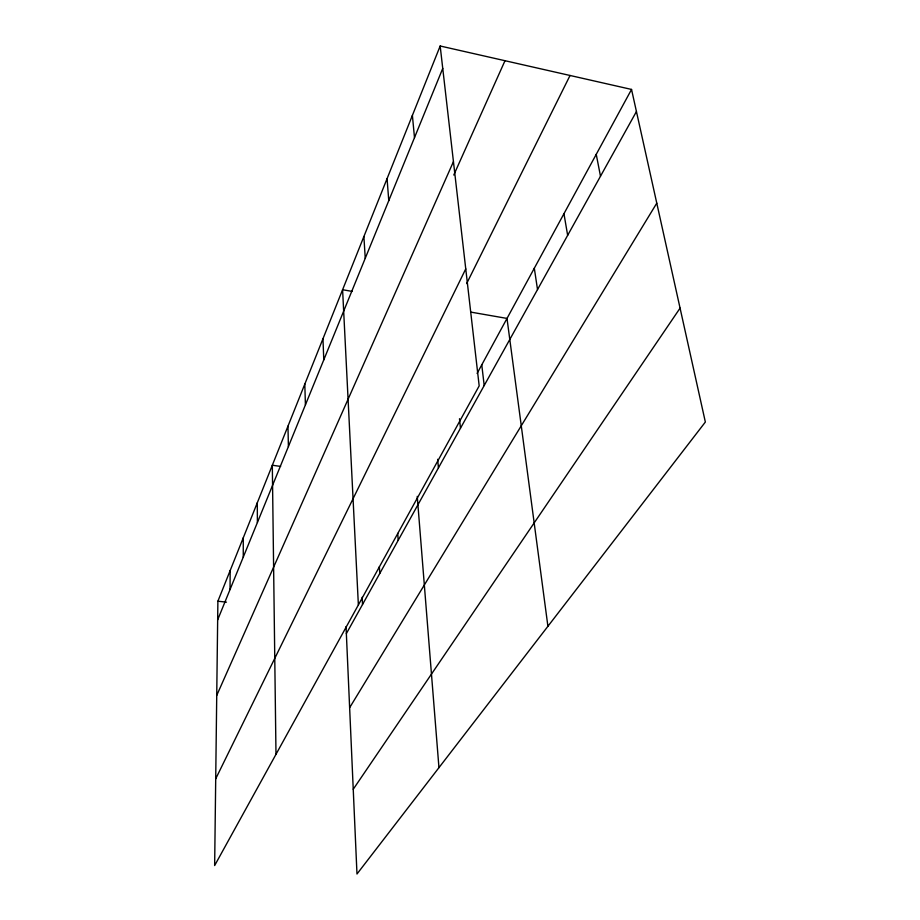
<?xml version="1.0" encoding="UTF-8"?>
<svg xmlns="http://www.w3.org/2000/svg" width="920" height="920" viewBox="0 0 920 920"><rect width="100%" height="100%" fill="white"/><g stroke="black" fill="none" stroke-linecap="round" stroke-linejoin="round"><path stroke-width="1.38" d="M243.259 557.14L243.271 537.809M230.034 589.524L230.172 570.538M440.174 46L217.89 601.208L214.647 865.547L479.182 385.882L440.174 46L631.534 89.435L705.352 422.038L356.983 874L346.046 626.554M217.66 619.85L442.75 68.413M216.729 695.439L453.445 161.644M453.778 175.018L504.999 60.708M215.717 778.791L465.761 268.893M466.647 283.578L570.043 75.474M477.089 373.44L631.534 89.435M346.357 633.592L636.444 111.527M349.634 707.698L656.776 203.17M353.234 789.256L680.075 308.131M217.89 601.208L226.458 602.151M280.623 466.405L272.32 465.255L275.988 754.331M352.303 291.421L342.596 289.731L358.374 604.934M470.695 312.087L507 318.423L547.906 626.29M596.24 154.341L600.495 176.226M563.948 213.716L567.651 235.336M534.313 268.214L537.521 289.547M481.769 364.837L484.196 385.537M459.494 418.715L460.471 428.225M412.39 115.402L414.494 137.632M437.655 459.298L438.437 467.877M417.243 496.374L438.955 767.659M387.067 178.652L388.769 200.652M397.716 533.404L398.199 540.304M363.883 236.543L365.251 258.267M379.362 566.674L379.776 573.447M362.158 597.31L362.537 604.474M322.966 338.755L323.782 359.846M304.808 384.1L305.417 404.857M287.971 426.144L288.397 446.556M257.289 502.791L257.393 522.491"/></g></svg>
